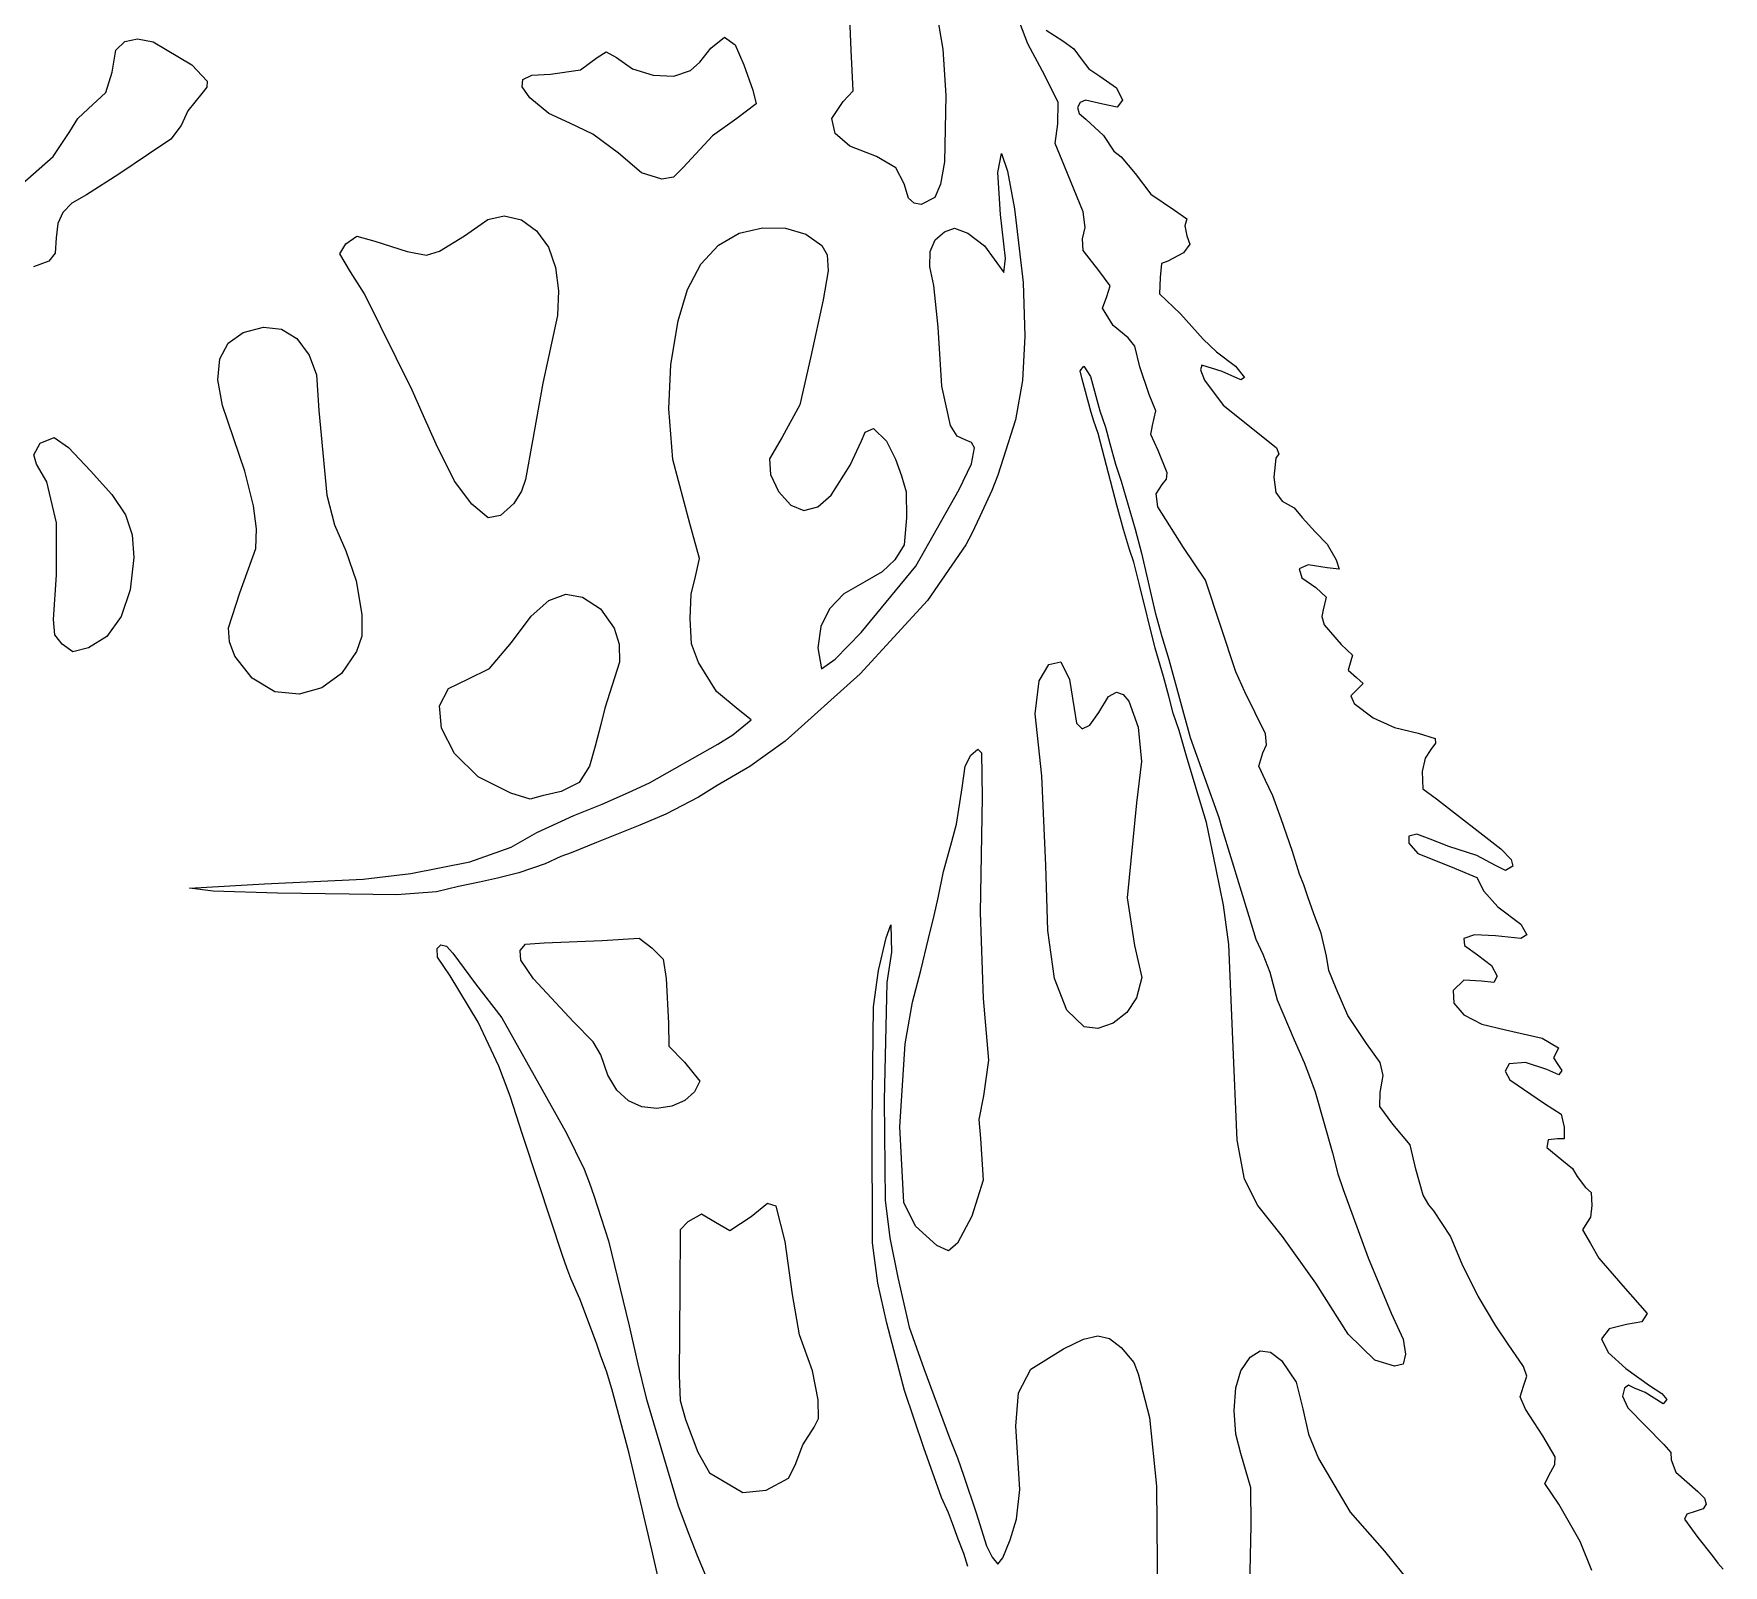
# Model space of a CAD drawing. Header units: inches. Extents: x 0.3 to 45.6, y 0.2 to 33.7.
# Drawn here: x 16.724 to 20.035, y 16.106 to 19.107 of the extents above; entities that cross this region are included whole.
import ezdxf

# ---------------------------------------------------------------- set-up
doc = ezdxf.new("R2010")
doc.units = ezdxf.units.IN
doc.header["$MEASUREMENT"] = 0

msp = doc.modelspace()

# ---------------------------------------------------------------- linework, layer by layer
at = {"color": 7, "linetype": 'Continuous', "lineweight": 15}
for p, q in [((18.3261, 19.0745), (18.3225, 19.1536)), ((18.495, 19.1378), (18.5055, 19.0767)), ((18.6718, 19.0869), (18.6441, 19.1612)), ((18.0508, 19.0787), (18.0776, 19.1001)), ((18.0776, 19.1001), (18.0987, 19.0852)), ((18.7081, 19.1138), (18.7406, 19.093)), ((16.8779, 19.0314), (16.8851, 19.0751)), ((16.8851, 19.0751), (16.9028, 19.0921)), ((16.9028, 19.0921), (16.9275, 19.0973)), ((16.9275, 19.0973), (16.9583, 19.0911)), ((16.9583, 19.0911), (17.0339, 19.046)), ((17.8284, 19.0607), (17.8457, 19.0718)), ((17.8457, 19.0718), (17.8664, 19.0605)), ((18.0297, 19.0514), (18.0508, 19.0787)), ((18.0987, 19.0852), (18.1158, 19.0461)), ((18.3297, 18.9953), (18.3261, 19.0745)), ((18.5055, 19.0767), (18.5113, 18.9862)), ((18.7051, 19.0251), (18.6718, 19.0869)), ((18.7406, 19.093), (18.7621, 19.0777)), ((18.7621, 19.0777), (18.7768, 19.058)), ((17.0339, 19.046), (17.0641, 19.0142)), ((17.7366, 19.0278), (17.7953, 19.0362)), ((17.7953, 19.0362), (17.8284, 19.0607)), ((17.8664, 19.0605), (17.8976, 19.0382)), ((17.8976, 19.0382), (17.9378, 19.0255)), ((17.9785, 19.0238), (18.0113, 19.0348)), ((18.0113, 19.0348), (18.0297, 19.0514)), ((18.1158, 19.0461), (18.1332, 18.9965)), ((18.7768, 19.058), (18.7914, 19.0384)), ((18.7914, 19.0384), (18.8131, 19.0237)), ((16.8653, 18.9918), (16.8779, 19.0314)), ((17.0634, 19.0025), (17.0534, 18.9901)), ((17.0641, 19.0142), (17.0634, 19.0025)), ((17.6814, 19.0032), (17.6824, 19.0176)), ((17.6966, 18.9812), (17.6814, 19.0032)), ((17.6824, 19.0176), (17.7005, 19.0255)), ((17.7005, 19.0255), (17.7366, 19.0278)), ((17.9378, 19.0255), (17.9785, 19.0238)), ((18.7314, 18.9725), (18.7051, 19.0251)), ((18.8131, 19.0237), (18.8459, 19.0009)), ((18.8459, 19.0009), (18.8575, 18.977)), ((16.8313, 18.9599), (16.8653, 18.9918)), ((17.0534, 18.9901), (17.0263, 18.9562)), ((17.7338, 18.9506), (17.6966, 18.9812)), ((18.14, 18.9695), (18.102, 18.9408)), ((18.1332, 18.9965), (18.14, 18.9695)), ((18.2881, 18.9412), (18.3102, 18.9745)), ((18.3102, 18.9745), (18.3297, 18.9953)), ((18.5113, 18.9862), (18.5086, 18.8557)), ((18.7309, 18.9305), (18.7314, 18.9725)), ((18.7745, 18.9723), (18.7696, 18.9627)), ((18.785, 18.9767), (18.7745, 18.9723)), ((18.8191, 18.9693), (18.785, 18.9767)), ((18.8473, 18.9632), (18.8191, 18.9693)), ((18.8575, 18.977), (18.8473, 18.9632)), ((16.7948, 18.9154), (16.811, 18.9411)), ((16.811, 18.9411), (16.8313, 18.9599)), ((17.0263, 18.9562), (17.0131, 18.9269)), ((17.7746, 18.9315), (17.7338, 18.9506)), ((18.102, 18.9408), (18.0541, 18.9067)), ((18.2945, 18.9112), (18.2881, 18.9412)), ((18.7696, 18.9627), (18.7724, 18.9507)), ((18.7724, 18.9507), (18.7859, 18.9394)), ((18.7859, 18.9394), (18.8201, 18.9076)), ((16.7626, 18.8666), (16.7948, 18.9154)), ((17.0131, 18.9269), (16.9929, 18.9002)), ((17.8197, 18.9105), (17.7746, 18.9315)), ((17.8702, 18.8728), (17.8197, 18.9105)), ((18.0541, 18.9067), (17.9971, 18.8447)), ((18.3232, 18.8864), (18.2945, 18.9112)), ((18.7257, 18.8919), (18.7309, 18.9305)), ((18.8201, 18.9076), (18.8408, 18.8769)), ((16.9491, 18.8707), (16.8908, 18.8319)), ((16.9929, 18.9002), (16.9491, 18.8707)), ((17.9152, 18.8345), (17.8702, 18.8728)), ((18.3756, 18.8663), (18.3232, 18.8864)), ((18.6132, 18.835), (18.6207, 18.8723)), ((18.6207, 18.8723), (18.6321, 18.8376)), ((18.7441, 18.8473), (18.7257, 18.8919)), ((18.8408, 18.8769), (18.8552, 18.8655)), ((16.6967, 18.8085), (16.7626, 18.8666)), ((17.9548, 18.8223), (17.9152, 18.8345)), ((17.9971, 18.8447), (17.9776, 18.8261)), ((18.4136, 18.8445), (18.3756, 18.8663)), ((18.4297, 18.8128), (18.4136, 18.8445)), ((18.5086, 18.8557), (18.5011, 18.8122)), ((18.6188, 18.7528), (18.6132, 18.835)), ((18.6321, 18.8376), (18.646, 18.7639)), ((18.7803, 18.7581), (18.7441, 18.8473)), ((18.8552, 18.8655), (18.8826, 18.8332)), ((16.8908, 18.8319), (16.8277, 18.7912)), ((17.9776, 18.8261), (17.9548, 18.8223)), ((18.4384, 18.7846), (18.4297, 18.8128)), ((18.5011, 18.8122), (18.4899, 18.7862)), ((18.8826, 18.8332), (18.9134, 18.7925)), ((16.7993, 18.7748), (16.7811, 18.7568)), ((16.8277, 18.7912), (16.7993, 18.7748)), ((18.4495, 18.7751), (18.4384, 18.7846)), ((18.4633, 18.7722), (18.4495, 18.7751)), ((18.4899, 18.7862), (18.4633, 18.7722)), ((18.9134, 18.7925), (18.9595, 18.7616)), ((16.7811, 18.7568), (16.7715, 18.735)), ((17.5685, 18.7113), (17.6143, 18.7429)), ((17.6143, 18.7429), (17.6463, 18.7501)), ((17.6463, 18.7501), (17.6798, 18.7423)), ((17.6798, 18.7423), (17.7096, 18.721)), ((18.6285, 18.6667), (18.6188, 18.7528)), ((18.646, 18.7639), (18.6628, 18.6195)), ((18.7845, 18.7273), (18.7803, 18.7581)), ((18.9595, 18.7616), (18.9834, 18.7444)), ((18.9834, 18.7444), (18.9796, 18.7306)), ((16.7686, 18.7069), (16.7662, 18.6768)), ((16.7715, 18.735), (16.7686, 18.7069)), ((17.3357, 18.695), (17.3571, 18.7103)), ((17.3571, 18.7103), (17.3925, 18.7008)), ((17.5195, 18.681), (17.5685, 18.7113)), ((17.7096, 18.721), (17.7328, 18.6889)), ((18.0657, 18.6926), (18.1065, 18.7159)), ((18.1065, 18.7159), (18.1525, 18.7265)), ((18.1525, 18.7265), (18.1974, 18.7257)), ((18.1974, 18.7257), (18.2373, 18.714)), ((18.2373, 18.714), (18.2683, 18.692)), ((18.4809, 18.6803), (18.4904, 18.7032)), ((18.4904, 18.7032), (18.5085, 18.719)), ((18.5085, 18.719), (18.5285, 18.7261)), ((18.5285, 18.7261), (18.5546, 18.716)), ((18.5546, 18.716), (18.5875, 18.6917)), ((18.7795, 18.7052), (18.7845, 18.7273)), ((18.7806, 18.6821), (18.7795, 18.7052)), ((18.9796, 18.7306), (18.9836, 18.7109)), ((18.9836, 18.7109), (18.9898, 18.6946)), ((16.7662, 18.6768), (16.754, 18.6616)), ((17.3242, 18.6758), (17.3357, 18.695)), ((17.3452, 18.6405), (17.3242, 18.6758)), ((17.3925, 18.7008), (17.4558, 18.6804)), ((17.4558, 18.6804), (17.4936, 18.6731)), ((17.4936, 18.6731), (17.5195, 18.681)), ((17.7328, 18.6889), (17.7466, 18.6491)), ((18.0317, 18.6556), (18.0657, 18.6926)), ((18.2683, 18.692), (18.2791, 18.674)), ((18.2791, 18.674), (18.2811, 18.6426)), ((18.4801, 18.6504), (18.4809, 18.6803)), ((18.5875, 18.6917), (18.6251, 18.6389)), ((18.8111, 18.6433), (18.7806, 18.6821)), ((18.977, 18.6779), (18.9465, 18.6612)), ((18.9898, 18.6946), (18.977, 18.6779)), ((16.754, 18.6616), (16.7242, 18.6501)), ((17.3727, 18.5973), (17.3452, 18.6405)), ((17.7466, 18.6491), (17.7522, 18.603)), ((18.0053, 18.6059), (18.0317, 18.6556)), ((18.2811, 18.6426), (18.2714, 18.5856)), ((18.488, 18.6134), (18.4801, 18.6504)), ((18.6251, 18.6389), (18.6285, 18.6667)), ((18.8334, 18.6133), (18.8111, 18.6433)), ((18.9339, 18.6566), (18.9311, 18.6292)), ((18.9465, 18.6612), (18.9339, 18.6566)), ((17.7522, 18.603), (17.7505, 18.5549)), ((17.9871, 18.5445), (18.0053, 18.6059)), ((18.4963, 18.5322), (18.488, 18.6134)), ((18.6628, 18.6195), (18.6663, 18.5144)), ((18.8268, 18.592), (18.8334, 18.6133)), ((18.9311, 18.6292), (18.9303, 18.5973)), ((17.4655, 18.4084), (17.3727, 18.5973)), ((18.2714, 18.5856), (18.2466, 18.4746)), ((18.8186, 18.5691), (18.8268, 18.592)), ((18.9303, 18.5973), (18.9711, 18.5584)), ((17.7505, 18.5549), (17.7216, 18.4223)), ((17.9724, 18.4587), (17.9871, 18.5445)), ((18.8396, 18.5356), (18.8186, 18.5691)), ((18.9711, 18.5584), (19.0154, 18.5084)), ((17.1056, 18.5009), (17.1346, 18.5215)), ((17.1346, 18.5215), (17.1746, 18.5321)), ((17.1746, 18.5321), (17.2099, 18.5281)), ((17.2099, 18.5281), (17.2399, 18.5097)), ((17.2399, 18.5097), (17.2639, 18.4771)), ((18.5034, 18.4162), (18.4963, 18.5322)), ((18.6663, 18.5144), (18.6615, 18.4274)), ((18.8684, 18.5112), (18.8396, 18.5356)), ((18.8819, 18.4951), (18.8684, 18.5112)), ((19.0154, 18.5084), (19.0419, 18.4834)), ((17.089, 18.4699), (17.1056, 18.5009)), ((17.2639, 18.4771), (17.2781, 18.4389)), ((18.2466, 18.4746), (18.2255, 18.3797)), ((18.8913, 18.454), (18.8819, 18.4951)), ((19.0419, 18.4834), (19.0792, 18.4556)), ((17.0852, 18.429), (17.089, 18.4699)), ((17.2781, 18.4389), (17.283, 18.3688)), ((17.969, 18.3723), (17.9724, 18.4587)), ((18.7744, 18.4462), (18.7821, 18.4556)), ((18.7788, 18.4303), (18.7744, 18.4462)), ((18.7821, 18.4556), (18.7951, 18.4354)), ((18.9097, 18.3999), (18.8913, 18.454)), ((19.0131, 18.4575), (19.0105, 18.4483)), ((19.0105, 18.4483), (19.0184, 18.4282)), ((19.0531, 18.4453), (19.0131, 18.4575)), ((19.0891, 18.4291), (19.0531, 18.4453)), ((19.0792, 18.4556), (19.0964, 18.4336)), ((17.0941, 18.3787), (17.0852, 18.429)), ((17.488, 18.3584), (17.4655, 18.4084)), ((17.7216, 18.4223), (17.7016, 18.3094)), ((18.5207, 18.3391), (18.5034, 18.4162)), ((18.6615, 18.4274), (18.6476, 18.3504)), ((18.7964, 18.365), (18.7788, 18.4303)), ((18.7951, 18.4354), (18.813, 18.3681)), ((19.0184, 18.4282), (19.0547, 18.3791)), ((19.0964, 18.4336), (19.0891, 18.4291)), ((17.1377, 18.2501), (17.0941, 18.3787)), ((17.9764, 18.2728), (17.969, 18.3723)), ((18.2255, 18.3797), (18.1906, 18.3167)), ((18.9232, 18.3681), (18.9097, 18.3999)), ((19.0547, 18.3791), (19.1163, 18.3305)), ((17.283, 18.3688), (17.2983, 18.2027)), ((17.5129, 18.3028), (17.488, 18.3584)), ((18.5336, 18.3186), (18.5207, 18.3391)), ((18.6476, 18.3504), (18.6236, 18.2749)), ((18.8013, 18.3477), (18.7964, 18.365)), ((18.81, 18.3237), (18.8013, 18.3477)), ((18.813, 18.3681), (18.8242, 18.3361)), ((18.9128, 18.322), (18.9162, 18.3391)), ((18.9162, 18.3391), (18.9232, 18.3681)), ((16.737, 18.3046), (16.7644, 18.316)), ((16.7644, 18.316), (16.7927, 18.296)), ((17.7016, 18.3094), (17.688, 18.2333)), ((18.1906, 18.3167), (18.1661, 18.2739)), ((18.3242, 18.2613), (18.3464, 18.3096)), ((18.3464, 18.3096), (18.3532, 18.3265)), ((18.3532, 18.3265), (18.3697, 18.3334)), ((18.3697, 18.3334), (18.395, 18.3087)), ((18.395, 18.3087), (18.413, 18.2734)), ((18.5492, 18.3112), (18.5336, 18.3186)), ((18.5614, 18.3059), (18.5492, 18.3112)), ((18.5676, 18.2958), (18.5614, 18.3059)), ((18.8464, 18.1834), (18.81, 18.3237)), ((18.8242, 18.3361), (18.8325, 18.3042)), ((18.9275, 18.2904), (18.9128, 18.322)), ((19.1163, 18.3305), (19.1594, 18.2953)), ((16.7247, 18.2818), (16.737, 18.3046)), ((16.73, 18.2638), (16.7247, 18.2818)), ((16.7927, 18.296), (16.8353, 18.2502)), ((17.5488, 18.2304), (17.5129, 18.3028)), ((18.0098, 18.1473), (17.9764, 18.2728)), ((18.1661, 18.2739), (18.1678, 18.2436)), ((18.413, 18.2734), (18.4247, 18.2407)), ((18.5615, 18.264), (18.5676, 18.2958)), ((18.6236, 18.2749), (18.6131, 18.2422)), ((18.8325, 18.3042), (18.8437, 18.2634)), ((18.9453, 18.2469), (18.9275, 18.2904)), ((19.1579, 18.2753), (19.154, 18.2382)), ((19.164, 18.2837), (19.1579, 18.2753)), ((19.1594, 18.2953), (19.164, 18.2837)), ((16.7499, 18.2287), (16.73, 18.2638)), ((16.8353, 18.2502), (16.8775, 18.204)), ((17.1549, 18.182), (17.1377, 18.2501)), ((18.1678, 18.2436), (18.1837, 18.2103)), ((18.2865, 18.2028), (18.3242, 18.2613)), ((18.4247, 18.2407), (18.4338, 18.2095)), ((18.5375, 18.2139), (18.5615, 18.264)), ((18.6131, 18.2422), (18.6013, 18.2118)), ((18.8437, 18.2634), (18.8548, 18.23)), ((18.9437, 18.2341), (18.9453, 18.2469)), ((16.7688, 18.1486), (16.7499, 18.2287)), ((17.5828, 18.1851), (17.5488, 18.2304)), ((17.6797, 18.2109), (17.6647, 18.1866)), ((17.688, 18.2333), (17.6797, 18.2109)), ((18.1837, 18.2103), (18.2075, 18.1834)), ((18.4338, 18.2095), (18.4344, 18.1585)), ((18.4527, 18.0639), (18.5375, 18.2139)), ((18.6013, 18.2118), (18.5783, 18.1612)), ((18.8548, 18.23), (18.8686, 18.1834)), ((18.9238, 18.2053), (18.9353, 18.2238)), ((18.9353, 18.2238), (18.9437, 18.2341)), ((19.154, 18.2382), (19.1577, 18.2079)), ((19.1577, 18.2079), (19.1705, 18.191)), ((16.8775, 18.204), (16.9039, 18.1641)), ((17.161, 18.1371), (17.1549, 18.182)), ((17.2983, 18.2027), (17.3135, 18.1445)), ((17.6144, 18.1582), (17.5828, 18.1851)), ((17.6647, 18.1866), (17.6388, 18.1628)), ((18.2075, 18.1834), (18.233, 18.1725)), ((18.233, 18.1725), (18.2609, 18.1798)), ((18.2609, 18.1798), (18.2865, 18.2028)), ((18.8598, 18.1355), (18.8464, 18.1834)), ((18.8686, 18.1834), (18.8826, 18.1362)), ((18.9265, 18.1798), (18.9238, 18.2053)), ((18.977, 18.1001), (18.9265, 18.1798)), ((19.1705, 18.191), (19.1939, 18.1778)), ((19.1939, 18.1778), (19.2098, 18.1588)), ((16.7687, 18.0464), (16.7688, 18.1486)), ((16.9039, 18.1641), (16.9173, 18.1248)), ((17.3135, 18.1445), (17.3356, 18.0935)), ((17.6388, 18.1628), (17.6144, 18.1582)), ((18.0285, 18.0787), (18.0098, 18.1473)), ((18.4344, 18.1585), (18.4301, 18.1058)), ((18.5783, 18.1612), (18.5622, 18.1278)), ((19.2098, 18.1588), (19.2351, 18.1307)), ((16.9173, 18.1248), (16.9207, 18.0807)), ((17.1592, 18.0981), (17.161, 18.1371)), ((18.5622, 18.1278), (18.5505, 18.1056)), ((18.8713, 18.0966), (18.8598, 18.1355)), ((18.8826, 18.1362), (18.8946, 18.0889)), ((19.2351, 18.1307), (19.2589, 18.1067)), ((19.2589, 18.1067), (19.2759, 18.0761)), ((16.9207, 18.0807), (16.9136, 18.0173)), ((17.1284, 18.0112), (17.1592, 18.0981)), ((17.3356, 18.0935), (17.3563, 18.0351)), ((18.0211, 18.0432), (18.0285, 18.0787)), ((18.4117, 18.0763), (18.3867, 18.0527)), ((18.4301, 18.1058), (18.4117, 18.0763)), ((18.5505, 18.1056), (18.4753, 17.9967)), ((18.8797, 18.0716), (18.8713, 18.0966)), ((18.8946, 18.0889), (18.9215, 17.9731)), ((19.0201, 18.0362), (18.977, 18.1001)), ((19.2759, 18.0761), (19.2822, 18.0577)), ((16.7632, 17.9592), (16.7687, 18.0464)), ((18.0127, 18.0087), (18.0211, 18.0432)), ((18.3458, 17.9338), (18.4527, 18.0639)), ((18.3867, 18.0527), (18.3524, 18.0332)), ((18.8912, 18.0272), (18.8797, 18.0716)), ((19.2215, 18.0664), (19.2039, 18.0583)), ((19.2039, 18.0583), (19.2088, 18.0408)), ((19.2088, 18.0408), (19.2363, 18.0218)), ((19.2583, 18.0603), (19.2215, 18.0664)), ((19.2822, 18.0577), (19.2583, 18.0603)), ((16.9136, 18.0173), (16.8955, 17.9648)), ((17.106, 17.9429), (17.1284, 18.0112)), ((17.3563, 18.0351), (17.3673, 17.9687)), ((17.7338, 17.9967), (17.7666, 18.0087)), ((17.7666, 18.0087), (17.7996, 18.003)), ((18.0105, 17.9612), (18.0127, 18.0087)), ((18.3116, 18.0093), (18.2832, 17.9804)), ((18.3524, 18.0332), (18.3116, 18.0093)), ((18.9215, 17.9028), (18.8912, 18.0272)), ((19.0797, 17.8565), (19.0201, 18.0362)), ((19.2363, 18.0218), (19.2565, 18.003)), ((17.699, 17.9657), (17.7338, 17.9967)), ((17.7996, 18.003), (17.835, 17.9804)), ((17.835, 17.9804), (17.8613, 17.9424)), ((18.2832, 17.9804), (18.2666, 17.9455)), ((18.4753, 17.9967), (18.3436, 17.8525)), ((19.251, 17.9784), (19.2478, 17.9648)), ((19.2565, 18.003), (19.251, 17.9784)), ((16.7659, 17.9294), (16.7632, 17.9592)), ((16.8955, 17.9648), (16.8677, 17.926)), ((17.1078, 17.9154), (17.106, 17.9429)), ((17.3673, 17.9687), (17.3672, 17.9266)), ((17.6602, 17.9143), (17.699, 17.9657)), ((17.8613, 17.9424), (17.8717, 17.9111)), ((18.0134, 17.9117), (18.0105, 17.9612)), ((18.2666, 17.9455), (18.2608, 17.9034)), ((18.9215, 17.9731), (18.9345, 17.9258)), ((19.2478, 17.9648), (19.2529, 17.9485)), ((19.2529, 17.9485), (19.2862, 17.9104)), ((16.7803, 17.9106), (16.7659, 17.9294)), ((16.8011, 17.8957), (16.7803, 17.9106)), ((16.8677, 17.926), (16.8315, 17.9034)), ((17.1181, 17.8873), (17.1078, 17.9154)), ((17.3672, 17.9266), (17.3568, 17.8966)), ((17.6174, 17.8629), (17.6602, 17.9143)), ((17.8717, 17.9111), (17.8723, 17.8757)), ((18.0266, 17.8751), (18.0134, 17.9117)), ((18.2948, 17.8817), (18.3458, 17.9338)), ((18.9345, 17.9258), (18.9482, 17.8806)), ((19.2862, 17.9104), (19.308, 17.8896)), ((16.8315, 17.9034), (16.8011, 17.8957)), ((17.152, 17.8443), (17.1181, 17.8873)), ((17.3568, 17.8966), (17.3271, 17.8535)), ((17.8723, 17.8757), (17.8434, 17.7853)), ((18.0622, 17.818), (18.0266, 17.8751)), ((18.2608, 17.9034), (18.2677, 17.8625)), ((18.2677, 17.8625), (18.2948, 17.8817)), ((18.7134, 17.8709), (18.7365, 17.8764)), ((18.7365, 17.8764), (18.7538, 17.8415)), ((18.9376, 17.8473), (18.9215, 17.9028)), ((18.9482, 17.8806), (18.9901, 17.7278)), ((19.3048, 17.8779), (19.2998, 17.8602)), ((19.308, 17.8896), (19.3048, 17.8779)), ((17.1964, 17.8177), (17.152, 17.8443)), ((17.3271, 17.8535), (17.2887, 17.8252)), ((17.5371, 17.8241), (17.5751, 17.8424)), ((17.5751, 17.8424), (17.6174, 17.8629)), ((18.3436, 17.8525), (18.1968, 17.721)), ((18.6942, 17.8392), (18.7134, 17.8709)), ((18.9483, 17.8089), (18.9376, 17.8473)), ((19.0973, 17.8176), (19.0797, 17.8565)), ((19.2998, 17.8602), (19.3161, 17.8454)), ((19.3161, 17.8454), (19.329, 17.834)), ((17.2443, 17.8128), (17.1964, 17.8177)), ((17.2887, 17.8252), (17.2443, 17.8128)), ((17.5194, 17.7902), (17.5371, 17.8241)), ((18.1043, 17.783), (18.0622, 17.818)), ((18.6865, 17.7741), (18.6942, 17.8392)), ((18.7538, 17.8415), (18.7631, 17.785)), ((18.8112, 17.7771), (18.8304, 17.8086)), ((18.8304, 17.8086), (18.8461, 17.8167)), ((18.8461, 17.8167), (18.8587, 17.8123)), ((18.8587, 17.8123), (18.8701, 17.7991)), ((18.9567, 17.7756), (18.9483, 17.8089)), ((19.1376, 17.735), (19.0973, 17.8176)), ((19.3157, 17.8199), (19.3047, 17.8098)), ((19.3047, 17.8098), (19.3112, 17.7945)), ((19.329, 17.834), (19.3157, 17.8199)), ((17.5231, 17.746), (17.5194, 17.7902)), ((17.8434, 17.7853), (17.8353, 17.7536)), ((18.1297, 17.7629), (18.1043, 17.783)), ((18.7631, 17.785), (18.7673, 17.7563)), ((18.7938, 17.7519), (18.8112, 17.7771)), ((18.8701, 17.7991), (18.8882, 17.748)), ((18.9684, 17.7417), (18.9567, 17.7756)), ((19.3112, 17.7945), (19.3488, 17.7667)), ((17.5489, 17.6966), (17.5231, 17.746)), ((17.8353, 17.7536), (17.8242, 17.7112)), ((18.0941, 17.7334), (18.1297, 17.7629)), ((18.6993, 17.6528), (18.6865, 17.7741)), ((18.7673, 17.7563), (18.7783, 17.7451)), ((18.7783, 17.7451), (18.7938, 17.7519)), ((18.8882, 17.748), (18.895, 17.6808)), ((19.3488, 17.7667), (19.3908, 17.7477)), ((19.3908, 17.7477), (19.437, 17.7364)), ((17.8242, 17.7112), (17.8131, 17.6715)), ((17.9307, 17.6389), (18.0644, 17.715)), ((18.0644, 17.715), (18.0941, 17.7334)), ((18.1968, 17.721), (18.1275, 17.671)), ((18.9827, 17.6917), (18.9684, 17.7417)), ((18.9901, 17.7278), (19.0463, 17.571)), ((19.1323, 17.6976), (19.1397, 17.7136)), ((19.1397, 17.7136), (19.1376, 17.735)), ((19.437, 17.7364), (19.4704, 17.726)), ((19.471, 17.717), (19.4616, 17.7046)), ((19.4704, 17.726), (19.471, 17.717)), ((17.5954, 17.6508), (17.5489, 17.6966)), ((18.5492, 17.6718), (18.5604, 17.6934)), ((18.5604, 17.6934), (18.574, 17.7049)), ((18.574, 17.7049), (18.5815, 17.6976)), ((18.5815, 17.6976), (18.5825, 17.6105)), ((18.895, 17.6808), (18.8852, 17.6001)), ((19.0022, 17.6278), (18.9827, 17.6917)), ((19.1248, 17.6716), (19.1323, 17.6976)), ((19.4505, 17.6873), (19.4447, 17.6613)), ((19.4616, 17.7046), (19.4505, 17.6873)), ((17.6594, 17.6188), (17.5954, 17.6508)), ((17.8131, 17.6715), (17.7932, 17.64)), ((18.1275, 17.671), (18.0636, 17.6337)), ((18.5435, 17.6295), (18.5492, 17.6718)), ((18.7074, 17.4771), (18.6993, 17.6528)), ((19.138, 17.6435), (19.1248, 17.6716)), ((19.1519, 17.6134), (19.138, 17.6435)), ((19.4447, 17.6613), (19.4461, 17.6276)), ((17.6968, 17.6069), (17.6594, 17.6188)), ((17.7205, 17.6139), (17.6968, 17.6069)), ((17.7579, 17.6223), (17.7205, 17.6139)), ((17.7932, 17.64), (17.7579, 17.6223)), ((17.8381, 17.5976), (17.8896, 17.6201)), ((17.8896, 17.6201), (17.9307, 17.6389)), ((18.027, 17.6112), (17.9631, 17.5778)), ((18.0636, 17.6337), (18.027, 17.6112)), ((18.5324, 17.5584), (18.5435, 17.6295)), ((18.5825, 17.6105), (18.5789, 17.3848)), ((19.0224, 17.5612), (19.0022, 17.6278)), ((19.1686, 17.5686), (19.1519, 17.6134)), ((19.4461, 17.6276), (19.4727, 17.6079)), ((17.7825, 17.5753), (17.8381, 17.5976)), ((17.9631, 17.5778), (17.9116, 17.5561)), ((18.8852, 17.6001), (18.8665, 17.4139)), ((19.4727, 17.6079), (19.5987, 17.5096)), ((17.7103, 17.5415), (17.7825, 17.5753)), ((17.9116, 17.5561), (17.827, 17.5219)), ((18.5215, 17.5167), (18.5324, 17.5584)), ((19.0413, 17.4702), (19.0224, 17.5612)), ((19.0463, 17.571), (19.052, 17.5502)), ((19.052, 17.5502), (19.1053, 17.3778)), ((19.1905, 17.5048), (19.1686, 17.5686)), ((17.5791, 17.484), (17.6596, 17.513)), ((17.6596, 17.513), (17.7103, 17.5415)), ((17.827, 17.5219), (17.7771, 17.502)), ((18.5071, 17.4653), (18.5215, 17.5167)), ((19.4188, 17.5348), (19.4183, 17.5207)), ((19.4183, 17.5207), (19.4364, 17.5007)), ((19.4341, 17.5388), (19.4188, 17.5348)), ((19.4607, 17.5285), (19.4341, 17.5388)), ((19.4969, 17.5141), (19.4607, 17.5285)), ((19.5521, 17.497), (19.4969, 17.5141)), ((17.4631, 17.4613), (17.5791, 17.484)), ((17.7267, 17.4801), (17.6746, 17.4626)), ((17.757, 17.4945), (17.7267, 17.4801)), ((17.7771, 17.502), (17.757, 17.4945)), ((19.2044, 17.4599), (19.1905, 17.5048)), ((19.4364, 17.5007), (19.5003, 17.4751)), ((19.5886, 17.4772), (19.5521, 17.497)), ((19.5987, 17.5096), (19.6189, 17.4888)), ((19.6189, 17.4888), (19.6225, 17.476)), ((17.1765, 17.441), (17.3695, 17.4504)), ((17.3695, 17.4504), (17.4631, 17.4613)), ((17.5977, 17.4445), (17.5567, 17.4358)), ((17.6327, 17.452), (17.5977, 17.4445)), ((17.6746, 17.4626), (17.6327, 17.452)), ((18.4964, 17.4136), (18.5071, 17.4653)), ((18.7111, 17.3496), (18.7074, 17.4771)), ((19.0553, 17.3991), (19.0413, 17.4702)), ((19.2131, 17.4391), (19.2044, 17.4599)), ((19.5003, 17.4751), (19.5516, 17.4538)), ((19.5516, 17.4538), (19.5655, 17.427)), ((19.6082, 17.4671), (19.5886, 17.4772)), ((19.6225, 17.476), (19.6082, 17.4671)), ((17.0297, 17.4325), (17.1765, 17.441)), ((17.0756, 17.4271), (17.0297, 17.4325)), ((17.202, 17.4226), (17.0756, 17.4271)), ((17.4355, 17.4196), (17.202, 17.4226)), ((17.5132, 17.4254), (17.4355, 17.4196)), ((17.5567, 17.4358), (17.5132, 17.4254)), ((18.4888, 17.3789), (18.4964, 17.4136)), ((18.8665, 17.4139), (18.8812, 17.3203)), ((19.2209, 17.4157), (19.2131, 17.4391)), ((19.2327, 17.3824), (19.2209, 17.4157)), ((19.5655, 17.427), (19.5928, 17.3962)), ((18.4774, 17.3339), (18.4888, 17.3789)), ((18.5789, 17.3848), (18.5846, 17.2167)), ((19.0659, 17.3226), (19.0553, 17.3991)), ((19.2471, 17.3446), (19.2327, 17.3824)), ((19.5928, 17.3962), (19.6381, 17.362)), ((18.3944, 17.3354), (18.4035, 17.3612)), ((18.4035, 17.3612), (18.4052, 17.3072)), ((18.7245, 17.2557), (18.7111, 17.3496)), ((19.1053, 17.3778), (19.1185, 17.3328)), ((19.6381, 17.362), (19.6499, 17.3416)), ((17.5149, 17.3144), (17.5221, 17.3219)), ((17.5153, 17.2974), (17.5149, 17.3144)), ((17.5221, 17.3219), (17.5334, 17.3191)), ((17.5334, 17.3191), (17.5453, 17.3051)), ((17.6777, 17.3105), (17.688, 17.323)), ((17.688, 17.323), (17.7244, 17.3253)), ((17.7244, 17.3253), (17.8381, 17.3301)), ((17.8381, 17.3301), (17.9103, 17.3348)), ((17.9103, 17.3348), (17.9353, 17.3158)), ((17.9353, 17.3158), (17.9575, 17.2939)), ((18.3795, 17.2714), (18.3944, 17.3354)), ((18.4622, 17.2712), (18.4774, 17.3339)), ((18.8812, 17.3203), (18.8953, 17.2577)), ((19.074, 17.1362), (19.0659, 17.3226)), ((19.1185, 17.3328), (19.1325, 17.3034)), ((19.2575, 17.2998), (19.2471, 17.3446)), ((19.5471, 17.3412), (19.5261, 17.3344)), ((19.5261, 17.3344), (19.5276, 17.3206)), ((19.5276, 17.3206), (19.5532, 17.3018)), ((19.5886, 17.3392), (19.5471, 17.3412)), ((19.6382, 17.3339), (19.5886, 17.3392)), ((19.6499, 17.3416), (19.6382, 17.3339)), ((17.5403, 17.261), (17.5153, 17.2974)), ((17.5453, 17.3051), (17.5899, 17.2454)), ((17.6787, 17.2914), (17.6777, 17.3105)), ((17.7034, 17.2549), (17.6787, 17.2914)), ((17.9575, 17.2939), (17.9637, 17.2554)), ((18.4052, 17.3072), (18.396, 17.2476)), ((19.1325, 17.3034), (19.1464, 17.2678)), ((19.262, 17.2713), (19.2575, 17.2998)), ((19.5532, 17.3018), (19.5805, 17.2809)), ((19.5805, 17.2809), (19.5916, 17.2606)), ((17.5952, 17.1703), (17.5403, 17.261)), ((17.7818, 17.1706), (17.7034, 17.2549)), ((17.9637, 17.2554), (17.9679, 17.1684)), ((18.3696, 17.2001), (18.3795, 17.2714)), ((18.396, 17.2476), (18.3908, 17.0172)), ((18.4462, 17.2096), (18.4622, 17.2712)), ((18.7482, 17.1936), (18.7245, 17.2557)), ((18.8953, 17.2577), (18.8847, 17.2178)), ((19.1464, 17.2678), (19.1606, 17.2138)), ((19.2765, 17.2358), (19.262, 17.2713)), ((19.5261, 17.2525), (19.5053, 17.2323)), ((19.5609, 17.2506), (19.5261, 17.2525)), ((19.5854, 17.2481), (19.5609, 17.2506)), ((19.5916, 17.2606), (19.5854, 17.2481)), ((17.5899, 17.2454), (17.6415, 17.1786)), ((18.5846, 17.2167), (18.5951, 17.0958)), ((18.8847, 17.2178), (18.8658, 17.189)), ((19.1606, 17.2138), (19.1937, 17.1358)), ((19.2991, 17.183), (19.2765, 17.2358)), ((19.5053, 17.2323), (19.5067, 17.2073)), ((18.367, 16.9709), (18.3696, 17.2001)), ((18.4316, 17.1278), (18.4462, 17.2096)), ((18.7825, 17.1611), (18.7482, 17.1936)), ((18.8658, 17.189), (18.839, 17.168)), ((19.3356, 17.1283), (19.2991, 17.183)), ((19.5067, 17.2073), (19.5264, 17.1844)), ((19.5264, 17.1844), (19.5614, 17.1661)), ((17.6353, 17.0837), (17.5952, 17.1703)), ((17.6415, 17.1786), (17.7679, 16.9528)), ((17.8205, 17.1319), (17.7818, 17.1706)), ((17.9679, 17.1684), (17.9686, 17.1228)), ((18.8095, 17.1578), (18.7825, 17.1611)), ((18.839, 17.168), (18.8095, 17.1578)), ((19.5614, 17.1661), (19.6082, 17.1549)), ((19.6082, 17.1549), (19.6798, 17.1391)), ((17.8352, 17.1059), (17.8205, 17.1319)), ((17.9686, 17.1228), (17.9992, 17.0915)), ((18.4215, 16.9653), (18.4316, 17.1278)), ((19.0821, 16.9386), (19.074, 17.1362)), ((19.1937, 17.1358), (19.2133, 17.0913)), ((19.3626, 17.0913), (19.3356, 17.1283)), ((19.6798, 17.1391), (19.7121, 17.1199)), ((19.7121, 17.1199), (19.7079, 17.1112)), ((17.6445, 17.0595), (17.6353, 17.0837)), ((17.8491, 17.0666), (17.8352, 17.1059)), ((17.9992, 17.0915), (18.0297, 17.0546)), ((18.5951, 17.0958), (18.5855, 17.0259)), ((19.2133, 17.0913), (19.2242, 17.0639)), ((19.3686, 17.0659), (19.3626, 17.0913)), ((19.6152, 17.0884), (19.6076, 17.0744)), ((19.6474, 17.091), (19.6152, 17.0884)), ((19.6887, 17.0771), (19.6474, 17.091)), ((19.7079, 17.1112), (19.7021, 17.1004)), ((19.7021, 17.1004), (19.7103, 17.0869)), ((19.7103, 17.0869), (19.7184, 17.0754)), ((17.6581, 17.0251), (17.6445, 17.0595)), ((17.8671, 17.0367), (17.8491, 17.0666)), ((18.0297, 17.0546), (18.0187, 17.0335)), ((19.2242, 17.0639), (19.2351, 17.0338)), ((19.3626, 17.0325), (19.3686, 17.0659)), ((19.6076, 17.0744), (19.6162, 17.0572)), ((19.6162, 17.0572), (19.6846, 17.0107)), ((19.7123, 17.0667), (19.6887, 17.0771)), ((19.7184, 17.0754), (19.7123, 17.0667)), ((17.6822, 16.9501), (17.6581, 17.0251)), ((17.8894, 17.0159), (17.8671, 17.0367)), ((17.9161, 17.0041), (17.8894, 17.0159)), ((18.0003, 17.0167), (17.9747, 17.0056)), ((18.0187, 17.0335), (18.0003, 17.0167)), ((18.3908, 17.0172), (18.3926, 16.8216)), ((18.5855, 17.0259), (18.5764, 16.9793)), ((19.2351, 17.0338), (19.269, 16.9139)), ((19.3616, 17.0046), (19.3626, 17.0325)), ((17.9455, 17.001), (17.9161, 17.0041)), ((17.9747, 17.0056), (17.9455, 17.001)), ((19.3873, 16.9705), (19.3616, 17.0046)), ((19.6846, 17.0107), (19.717, 16.9899)), ((19.717, 16.9899), (19.7231, 16.9642)), ((17.7131, 16.8556), (17.6822, 16.9501)), ((17.7679, 16.9528), (17.8025, 16.8823)), ((18.3677, 16.738), (18.367, 16.9709)), ((18.4294, 16.8167), (18.4215, 16.9653)), ((18.5764, 16.9793), (18.5792, 16.9422)), ((19.421, 16.9296), (19.3873, 16.9705)), ((19.7231, 16.9642), (19.7227, 16.9414)), ((18.5792, 16.9422), (18.5847, 16.8608)), ((19.0967, 16.8626), (19.0821, 16.9386)), ((19.4323, 16.8822), (19.421, 16.9296)), ((19.6916, 16.9393), (19.6891, 16.9244)), ((19.6891, 16.9244), (19.7184, 16.9002)), ((19.7098, 16.9414), (19.6916, 16.9393)), ((19.7227, 16.9414), (19.7098, 16.9414)), ((17.8025, 16.8823), (17.8131, 16.8545)), ((19.269, 16.9139), (19.2797, 16.8729)), ((19.4468, 16.8313), (19.4323, 16.8822)), ((19.7184, 16.9002), (19.7394, 16.8835)), ((19.7394, 16.8835), (19.7482, 16.8676)), ((17.7606, 16.7131), (17.7131, 16.8556)), ((17.8131, 16.8545), (17.822, 16.8306)), ((18.5847, 16.8608), (18.5623, 16.7902)), ((19.1225, 16.8106), (19.0967, 16.8626)), ((19.2797, 16.8729), (19.2902, 16.8423)), ((19.7482, 16.8676), (19.7646, 16.8461)), ((17.822, 16.8306), (17.8506, 16.7417)), ((18.3926, 16.8216), (18.4014, 16.7475)), ((18.4523, 16.7703), (18.4294, 16.8167)), ((19.2902, 16.8423), (19.3386, 16.7084)), ((19.4575, 16.8119), (19.4468, 16.8313)), ((19.7646, 16.8461), (19.7756, 16.8361)), ((19.7756, 16.8361), (19.7774, 16.8112)), ((18.0328, 16.7937), (18.0058, 16.7789)), ((18.0603, 16.7778), (18.0328, 16.7937)), ((18.1297, 16.7889), (18.0881, 16.7612)), ((18.1623, 16.8146), (18.1297, 16.7889)), ((18.1789, 16.8094), (18.1623, 16.8146)), ((18.1968, 16.7405), (18.1789, 16.8094)), ((18.5623, 16.7902), (18.5341, 16.7372)), ((19.171, 16.7501), (19.1225, 16.8106)), ((19.4677, 16.8006), (19.4575, 16.8119)), ((19.5005, 16.7505), (19.4677, 16.8006)), ((19.7748, 16.7878), (19.7672, 16.7771)), ((19.7774, 16.8112), (19.7748, 16.7878)), ((17.9909, 16.7634), (17.9903, 16.647)), ((18.0058, 16.7789), (17.9909, 16.7634)), ((18.0881, 16.7612), (18.0603, 16.7778)), ((18.4936, 16.7327), (18.4523, 16.7703)), ((19.2366, 16.6584), (19.171, 16.7501)), ((19.5242, 16.6927), (19.5005, 16.7505)), ((19.7672, 16.7771), (19.7586, 16.7635)), ((19.7586, 16.7635), (19.7743, 16.7366)), ((17.8506, 16.7417), (17.8907, 16.5751)), ((18.2109, 16.6362), (18.1968, 16.7405)), ((18.3779, 16.6584), (18.3677, 16.738)), ((18.4014, 16.7475), (18.4176, 16.6695)), ((18.5164, 16.7223), (18.4936, 16.7327)), ((18.5341, 16.7372), (18.5164, 16.7223)), ((19.7743, 16.7366), (19.7908, 16.7075)), ((17.7686, 16.689), (17.7606, 16.7131)), ((17.7769, 16.6676), (17.7686, 16.689)), ((19.3386, 16.7084), (19.384, 16.6002)), ((19.5547, 16.6334), (19.5242, 16.6927)), ((19.7908, 16.7075), (19.8381, 16.6536)), ((17.794, 16.6278), (17.7769, 16.6676)), ((18.3955, 16.5806), (18.3779, 16.6584)), ((18.4176, 16.6695), (18.4393, 16.5728)), ((19.2999, 16.559), (19.2366, 16.6584)), ((19.8381, 16.6536), (19.8853, 16.599)), ((17.8272, 16.5409), (17.794, 16.6278)), ((17.9903, 16.647), (17.989, 16.4778)), ((18.2245, 16.5577), (18.2109, 16.6362)), ((19.5888, 16.5751), (19.5547, 16.6334)), ((19.384, 16.6002), (19.4074, 16.5491)), ((19.8853, 16.599), (19.8754, 16.5831)), ((17.8907, 16.5751), (17.9079, 16.5001)), ((18.2503, 16.4869), (18.2245, 16.5577)), ((18.4304, 16.4486), (18.3955, 16.5806)), ((18.4393, 16.5728), (18.4685, 16.4917)), ((18.7814, 16.5488), (18.8094, 16.5554)), ((18.8094, 16.5554), (18.8319, 16.55)), ((19.352, 16.5079), (19.2999, 16.559)), ((19.613, 16.5389), (19.5888, 16.5751)), ((19.811, 16.5694), (19.7964, 16.5498)), ((19.8453, 16.5778), (19.811, 16.5694)), ((19.8754, 16.5831), (19.8453, 16.5778)), ((17.8355, 16.5159), (17.8272, 16.5409)), ((18.6781, 16.4899), (18.742, 16.5301)), ((18.742, 16.5301), (18.7814, 16.5488)), ((18.8319, 16.55), (18.8549, 16.5327)), ((18.8549, 16.5327), (18.8798, 16.5035)), ((19.1079, 16.5138), (19.1271, 16.526)), ((19.1271, 16.526), (19.1475, 16.5237)), ((19.1475, 16.5237), (19.1691, 16.507)), ((19.4074, 16.5491), (19.4119, 16.5196)), ((19.4119, 16.5196), (19.4077, 16.5003)), ((19.6432, 16.4954), (19.613, 16.5389)), ((19.7964, 16.5498), (19.8092, 16.5226)), ((19.8092, 16.5226), (19.8435, 16.4917)), ((17.8464, 16.4862), (17.8355, 16.5159)), ((17.8573, 16.4519), (17.8464, 16.4862)), ((17.9079, 16.5001), (17.9242, 16.4334)), ((18.2616, 16.4298), (18.2503, 16.4869)), ((18.4685, 16.4917), (18.5188, 16.3556)), ((18.6535, 16.4437), (18.6781, 16.4899)), ((18.8798, 16.5035), (18.8881, 16.4813)), ((19.0798, 16.4536), (19.0896, 16.4872)), ((19.0896, 16.4872), (19.1079, 16.5138)), ((19.1691, 16.507), (19.1978, 16.4646)), ((19.3908, 16.4961), (19.352, 16.5079)), ((19.4077, 16.5003), (19.3908, 16.4961)), ((19.65, 16.4766), (19.6432, 16.4954)), ((19.8435, 16.4917), (19.8899, 16.4579)), ((17.8679, 16.4103), (17.8573, 16.4519)), ((17.989, 16.4778), (17.9908, 16.4288)), ((18.8881, 16.4813), (18.9102, 16.3952)), ((19.0765, 16.4089), (19.0798, 16.4536)), ((19.1978, 16.4646), (19.211, 16.4124)), ((19.6369, 16.4362), (19.6433, 16.4569)), ((19.6433, 16.4569), (19.65, 16.4766)), ((19.841, 16.453), (19.8371, 16.4372)), ((19.849, 16.4586), (19.841, 16.453)), ((19.8609, 16.453), (19.849, 16.4586)), ((19.8814, 16.4445), (19.8609, 16.453)), ((19.8899, 16.4579), (19.9145, 16.4428)), ((17.9242, 16.4334), (17.9873, 16.2223)), ((17.9908, 16.4288), (18.0012, 16.3917)), ((18.2622, 16.3935), (18.2616, 16.4298)), ((18.4686, 16.3362), (18.4304, 16.4486)), ((18.6486, 16.3785), (18.6535, 16.4437)), ((19.6471, 16.4117), (19.6369, 16.4362)), ((19.8371, 16.4372), (19.8477, 16.4147)), ((19.8992, 16.4334), (19.8814, 16.4445)), ((19.9167, 16.4223), (19.8992, 16.4334)), ((19.9145, 16.4428), (19.9239, 16.431)), ((19.9239, 16.431), (19.9167, 16.4223)), ((17.8909, 16.3251), (17.8679, 16.4103)), ((18.0012, 16.3917), (18.0255, 16.3278)), ((18.2534, 16.3763), (18.2622, 16.3935)), ((18.9102, 16.3952), (18.9244, 16.2612)), ((19.0797, 16.3628), (19.0765, 16.4089)), ((19.211, 16.4124), (19.2221, 16.3631)), ((19.6811, 16.3593), (19.6471, 16.4117)), ((19.8477, 16.4147), (19.9181, 16.3424)), ((18.2313, 16.3418), (18.2534, 16.3763)), ((18.5188, 16.3556), (18.534, 16.3167)), ((18.6563, 16.2542), (18.6486, 16.3785)), ((19.0893, 16.3251), (19.0797, 16.3628)), ((19.2221, 16.3631), (19.2416, 16.315)), ((19.7051, 16.3182), (19.6811, 16.3593)), ((17.9132, 16.2306), (17.8909, 16.3251)), ((18.0255, 16.3278), (18.0486, 16.2873)), ((18.2162, 16.302), (18.2313, 16.3418)), ((18.5028, 16.239), (18.4686, 16.3362)), ((19.1093, 16.2579), (19.0893, 16.3251)), ((19.9181, 16.3424), (19.9317, 16.3268)), ((19.9317, 16.3268), (19.9327, 16.3128)), ((18.0486, 16.2873), (18.1135, 16.2485)), ((18.203, 16.2763), (18.2162, 16.302)), ((18.534, 16.3167), (18.5468, 16.2806)), ((19.2416, 16.315), (19.3035, 16.2098)), ((19.6853, 16.2663), (19.6971, 16.2887)), ((19.6971, 16.2887), (19.7048, 16.3033)), ((19.7048, 16.3033), (19.7051, 16.3182)), ((19.9327, 16.3128), (19.942, 16.2882)), ((19.942, 16.2882), (19.985, 16.2508)), ((18.1135, 16.2485), (18.1594, 16.2529)), ((18.1594, 16.2529), (18.203, 16.2763)), ((18.5468, 16.2806), (18.571, 16.2084)), ((18.65, 16.1961), (18.6563, 16.2542)), ((18.9244, 16.2612), (18.9266, 15.9489)), ((19.1097, 16.1839), (19.1093, 16.2579)), ((19.7124, 16.2258), (19.6853, 16.2663)), ((17.9353, 16.1362), (17.9132, 16.2306)), ((17.9873, 16.2223), (18.0077, 16.1667)), ((18.5165, 16.2086), (18.5028, 16.239)), ((19.7543, 16.1528), (19.7124, 16.2258)), ((19.985, 16.2508), (19.998, 16.2376)), ((20.0014, 16.2257), (19.9953, 16.2165)), ((19.998, 16.2376), (20.0014, 16.2257)), ((18.5242, 16.1877), (18.5165, 16.2086)), ((18.5353, 16.1571), (18.5242, 16.1877)), ((18.571, 16.2084), (18.5908, 16.1437)), ((18.6375, 16.1559), (18.65, 16.1961)), ((19.3035, 16.2098), (19.371, 16.1334)), ((19.9635, 16.2061), (19.9589, 16.1965)), ((19.9589, 16.1965), (19.9848, 16.1606)), ((19.9798, 16.2112), (19.9635, 16.2061)), ((19.9953, 16.2165), (19.9798, 16.2112)), ((18.0077, 16.1667), (18.0243, 16.1251)), ((18.5464, 16.1288), (18.5353, 16.1571)), ((18.6234, 16.1206), (18.6375, 16.1559)), ((19.1064, 16.0259), (19.1097, 16.1839)), ((19.9848, 16.1606), (20.0131, 16.1248)), ((17.9581, 16.036), (17.9353, 16.1362)), ((18.0243, 16.1251), (18.0463, 16.0723)), ((18.5546, 16.1037), (18.5464, 16.1288)), ((18.5908, 16.1437), (18.602, 16.1215)), ((18.602, 16.1215), (18.6131, 16.1084)), ((18.6131, 16.1084), (18.6234, 16.1206)), ((19.371, 16.1334), (19.4227, 16.0695)), ((19.7773, 16.0957), (19.7543, 16.1528)), ((20.0131, 16.1248), (20.0242, 16.1099)), ((20.0242, 16.1099), (20.0345, 16.0982))]:
    msp.add_line(p, q, dxfattribs=at)

doc.saveas('drawing.dxf')
